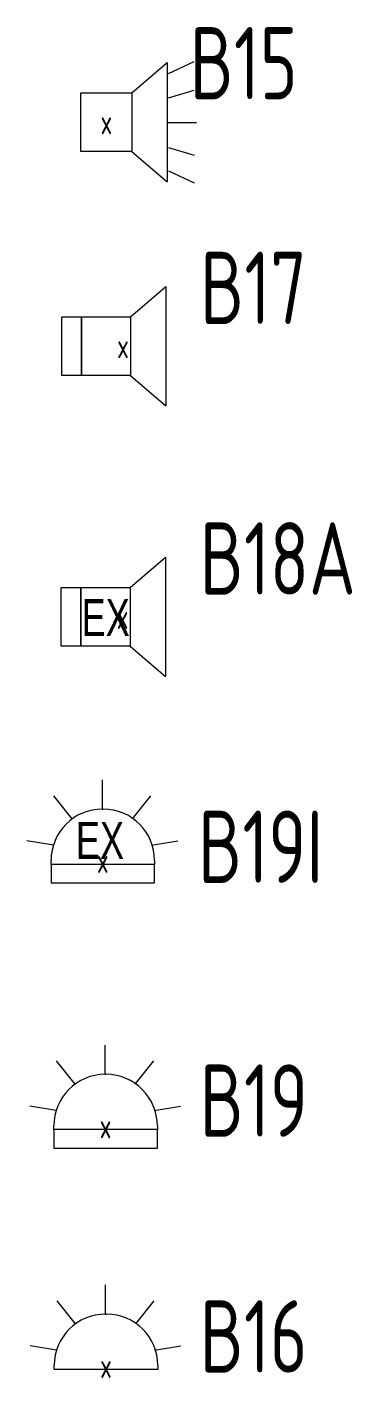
# Model space of a CAD drawing. Header units: metres. Extents: x -162 to 83385, y -62392 to -1971.
# Drawn here: x 18 to 694, y -34886 to -32083 of the extents above; entities that cross this region are included whole.
import ezdxf
from ezdxf.enums import TextEntityAlignment as Align

# ---------------------------------------------------------------- set-up
doc = ezdxf.new("R2010")
doc.units = ezdxf.units.M
doc.header["$LTSCALE"] = 0.5
for name, color, linetype, lineweight in [('ELIN_Attribut_01_Produkt_ID', 7, 'Continuous', 0), ('ELIN_Attribut_02_Stromkreis', 7, 'Continuous', 0), ('ELIN_Attribut_03_Verteilerbereich', 7, 'Continuous', 0), ('ELIN_Attribut_04_Montagehoehe', 7, 'Continuous', 0), ('ELIN_Attribut_05_Montageart', 7, 'Continuous', 0), ('ELIN_Attribut_06_Tuernummer', 7, 'Continuous', 0), ('ELIN_Attribut_07_Bemerkung', 7, 'Continuous', 0), ('ELIN_Attribut_08_Adresse', 7, 'Continuous', 0), ('ELIN_Attribut_10_AKZ1', 7, 'Continuous', 0), ('ELIN_Attribut_11_AKZ2', 7, 'Continuous', 0), ('ELIN_Attribut_12_Sonstiges1', 7, 'Continuous', 0), ('ELIN_Attribut_13_Sonstiges2', 7, 'Continuous', 0), ('ELIN_Attribut_14_Bauteil', 7, 'Continuous', 0), ('ELIN_Attribut_15_Ebene', 7, 'Continuous', 0), ('ELIN_Attribut_16_Raumnummer', 7, 'Continuous', 0), ('ELIN_Attribut_17_Raumname', 7, 'Continuous', 0), ('ELIN_Attribut_18_Montageabschnitt', 7, 'Continuous', 0), ('ELIN_Attribut_Basispunkt', 2, 'Continuous', 0), ('ELIN_Attribute_GEMOS', 11, 'Continuous', 0), ('ELIN_BMA_DE_Brandmeldeanlage', 10, 'Continuous', 0), ('ELIN_BMA_DE_Brandmeldeanlage_EX', 5, 'Continuous', 0), ('ELIN_BMA_WA_Brandmeldeanlage', 10, 'Continuous', 0)]:
    doc.layers.add(name, color=color, linetype=linetype, lineweight=lineweight)
doc.layers.get('0').off()
doc.styles.add('ARIAL', font='arial.ttf')
doc.styles.add('ELIN_Attribute', font='isocp.shx', dxfattribs={"width": 0.8})

# ---------------------------------------------------------------- blocks, each defined once
blk = doc.blocks.new('ELIN_BMA_BLITZLEUCHTE STICH')
at = {"color": 0}
for p, q in [((-0.9, 153.1), (-0.9, 213.8)), ((-63.5, 132.8), (-101.8, 180.9)), ((61.7, 132.8), (100.1, 180.9)), ((-0.9, 153.1), (0.9, 153.1)), ((-102.8, 78), (-157.6, 87.3)), ((101.1, 78), (155.8, 87.3)), ((-107.6, 38.3), (-107.6, 46.4)), ((107.6, 38.3), (-107.6, 38.3)), ((107.6, 46.4), (107.6, 38.3))]:
    blk.add_line(p, q, dxfattribs=at)
blk.add_lwpolyline([(-107.6, 38.3), (-107.6, 0), (107.6, 0), (107.6, 38.3)], close=True)
for centre, start, end in [((-0.9, 46.4), 90, 180), ((0.9, 46.4), 360, 90)]:
    blk.add_arc(centre, 106.7, start, end, dxfattribs=at)
at = {"layer": 'ELIN_Attribut_01_Produkt_ID', "style": 'ELIN_Attribute', "width": 0.8, "flags": 8}
blk.add_attdef('01_PRODUKT_ID', (195.8, 23.7, 0), '', height=150, dxfattribs=at)
at = {"layer": 'ELIN_Attribut_02_Stromkreis', "style": 'ELIN_Attribute', "width": 0.8, "flags": 8}
blk.add_attdef('02_STROMKREIS', (195.8, 223.7, 0), '', height=150, dxfattribs=at)
at = {"layer": 'ELIN_Attribut_03_Verteilerbereich', "style": 'ELIN_Attribute', "width": 0.8, "flags": 8}
blk.add_attdef('03_VERTEILERBEREICH', (195.8, -366.1, 0), '', height=125, dxfattribs=at)
at = {"layer": 'ELIN_Attribut_04_Montagehoehe', "style": 'ELIN_Attribute', "width": 0.8, "flags": 8}
blk.add_attdef('04_MONTAGEHOEHE', text='', height=125, dxfattribs=at).set_placement((-209.7, 23.7, 0), align=Align.RIGHT)
at = {"layer": 'ELIN_Attribut_05_Montageart', "style": 'ELIN_Attribute', "width": 0.8, "flags": 8}
blk.add_attdef('05_MONTAGEART', (195.8, -166.1, 0), '', height=125, dxfattribs=at)
at = {"layer": 'ELIN_Attribut_06_Tuernummer', "style": 'ELIN_Attribute', "width": 0.8, "flags": 8}
blk.add_attdef('06_TUERNUMMER', text='', height=125, dxfattribs=at).set_placement((-209.7, -176.3, 0), align=Align.RIGHT)
at = {"layer": 'ELIN_Attribut_07_Bemerkung', "style": 'ELIN_Attribute', "width": 0.8, "flags": 8}
blk.add_attdef('07_BEMERKUNG', (198.4, -806.2, 0), '', height=125, dxfattribs=at)
at = {"layer": 'ELIN_Attribut_08_Adresse', "style": 'ELIN_Attribute', "width": 0.8, "flags": 8}
blk.add_attdef('08_ADRESSE', (198.4, -1062.3, 0), '', height=125, dxfattribs=at)
at = {"layer": 'ELIN_Attribut_10_AKZ1', "style": 'ELIN_Attribute', "width": 0.8, "flags": 8}
blk.add_attdef('10_AKZ1', (195.8, -1428.3, 0), '', height=125, dxfattribs=at)
at = {"layer": 'ELIN_Attribut_11_AKZ2', "style": 'ELIN_Attribute', "width": 0.8, "flags": 8}
blk.add_attdef('11_AKZ2', (195.8, -1584.6, 0), '', height=125, dxfattribs=at)
at = {"layer": 'ELIN_Attribut_12_Sonstiges1', "style": 'ELIN_Attribute', "width": 0.8, "flags": 8}
blk.add_attdef('12_SONSTIGES1', (198.4, -1962.4, 0), '', height=125, dxfattribs=at)
at = {"layer": 'ELIN_Attribut_13_Sonstiges2', "style": 'ELIN_Attribute', "width": 0.8, "flags": 8}
blk.add_attdef('13_SONSTIGES2', (198.4, -2113.2, 0), '', height=125, dxfattribs=at)
at = {"layer": 'ELIN_Attribut_14_Bauteil', "style": 'ELIN_Attribute', "width": 0.8, "flags": 8}
blk.add_attdef('14_BAUTEIL', (198.4, -2932.8, 0), '', height=125, dxfattribs=at)
at = {"layer": 'ELIN_Attribut_15_Ebene', "style": 'ELIN_Attribute', "width": 0.8, "flags": 8}
blk.add_attdef('15_EBENE', (198.4, -3080, 0), '', height=125, dxfattribs=at)
at = {"layer": 'ELIN_Attribut_16_Raumnummer', "style": 'ELIN_Attribute', "width": 0.8, "flags": 8}
blk.add_attdef('16_RAUMNUMMER', (198.4, -3274.3, 0), '', height=125, dxfattribs=at)
at = {"layer": 'ELIN_Attribut_17_Raumname', "style": 'ELIN_Attribute', "width": 0.8, "flags": 8}
blk.add_attdef('17_RAUMNAME', (198.4, -3430.8, 0), '', height=125, dxfattribs=at)
at = {"layer": 'ELIN_Attribut_18_Montageabschnitt', "style": 'ELIN_Attribute', "width": 0.8, "flags": 8}
blk.add_attdef('18_MONTAGEABSCHNITT', (198.4, -3631.7, 0), '', height=125, dxfattribs=at)
at = {"layer": 'ELIN_Attribut_Basispunkt', "style": 'ELIN_Attribute', "width": 0.8, "flags": 8}
blk.add_attdef('Basispunkt', text='', height=50, dxfattribs=at).set_placement((0, 45.6), align=Align.MIDDLE)
at = {"layer": 'ELIN_Attribute_GEMOS', "style": 'ELIN_Attribute', "width": 0.6, "flags": 8}
for tag, p in [('G01_PRO02ID', (1620.5, 222)), ('G02_BEZEICHNUNG', (1620.5, 23.7, 0)), ('G03_DESCRIPTION', (1620.5, -166.1, 0)), ('G04_GEMOS-SYMBOL', (1623.8, -366.1, 0)), ('G05_GEMOS-TYP', (1623.8, -566.1, 0)), ('G06_ORTSKENNUNG', (1620.5, -766.1, 0)), ('G07_FREI1', (1620.5, -966.1, 0)), ('G08_FREI2', (1620.5, -1166.1, 0))]:
    blk.add_attdef(tag, p, '', height=125, dxfattribs=at)
at = {"layer": 'ELIN_Attribute_GEMOS', "style": 'ELIN_Attribute', "width": 0.6}
blk.add_attdef('G08_FREI1', (1620.5, -1004.4, 0), '', height=125, dxfattribs=at)
blk = doc.blocks.new('ELIN_BMA_Stichsirene_EX')
for p, q in [((15.8, 60.8), (89.1, 123.9)), ((89.1, 123.9), (89.1, -123.9)), ((-127.3, -60.8), (-127.3, 60.8)), ((-127.3, 60.8), (-86.6, 60.8)), ((-86.6, 60.8), (-86.6, -60.8)), ((-86.6, -60.8), (-86.6, 60.8)), ((-86.6, 60.8), (15.8, 60.8)), ((15.8, 60.8), (15.8, -60.8)), ((-86.6, -60.8), (-127.3, -60.8)), ((15.8, -60.8), (-86.6, -60.8)), ((15.8, -60.8), (89.1, -123.9))]:
    blk.add_line(p, q)
at = {"color": 7, "style": 'ARIAL', "width": 0.7}
blk.add_text('EX', height=76.8, dxfattribs=at).set_placement((-85.2, -39.9, 0))
at = {"layer": 'ELIN_Attribut_01_Produkt_ID', "style": 'ELIN_Attribute', "width": 0.8, "flags": 8}
blk.add_attdef('01_PRODUKT_ID', (160.4, 46.1, 0), '', height=150, dxfattribs=at)
at = {"layer": 'ELIN_Attribut_02_Stromkreis', "style": 'ELIN_Attribute', "width": 0.8, "flags": 8}
blk.add_attdef('02_STROMKREIS', (160.4, 246.1, 0), '', height=150, dxfattribs=at)
at = {"layer": 'ELIN_Attribut_03_Verteilerbereich', "style": 'ELIN_Attribute', "width": 0.8, "flags": 8}
blk.add_attdef('03_VERTEILERBEREICH', (160.4, -343.6, 0), '', height=125, dxfattribs=at)
at = {"layer": 'ELIN_Attribut_04_Montagehoehe', "style": 'ELIN_Attribute', "width": 0.8, "flags": 8}
blk.add_attdef('04_MONTAGEHOEHE', text='', height=125, dxfattribs=at).set_placement((-245.1, 46.1, 0), align=Align.RIGHT)
at = {"layer": 'ELIN_Attribut_05_Montageart', "style": 'ELIN_Attribute', "width": 0.8, "flags": 8}
blk.add_attdef('05_MONTAGEART', (160.4, -143.6, 0), '', height=125, dxfattribs=at)
at = {"layer": 'ELIN_Attribut_06_Tuernummer', "style": 'ELIN_Attribute', "width": 0.8, "flags": 8}
blk.add_attdef('06_TUERNUMMER', text='', height=125, dxfattribs=at).set_placement((-245.1, -153.9, 0), align=Align.RIGHT)
at = {"layer": 'ELIN_Attribut_07_Bemerkung', "style": 'ELIN_Attribute', "width": 0.8, "flags": 8}
blk.add_attdef('07_BEMERKUNG', (163.1, -783.8, 0), '', height=125, dxfattribs=at)
at = {"layer": 'ELIN_Attribut_08_Adresse', "style": 'ELIN_Attribute', "width": 0.8, "flags": 8}
blk.add_attdef('08_ADRESSE', (163.1, -1039.9, 0), '', height=125, dxfattribs=at)
at = {"layer": 'ELIN_Attribut_10_AKZ1', "style": 'ELIN_Attribute', "width": 0.8, "flags": 8}
blk.add_attdef('10_AKZ1', (160.4, -1405.9, 0), '', height=125, dxfattribs=at)
at = {"layer": 'ELIN_Attribut_11_AKZ2', "style": 'ELIN_Attribute', "width": 0.8, "flags": 8}
blk.add_attdef('11_AKZ2', (160.4, -1562.2, 0), '', height=125, dxfattribs=at)
at = {"layer": 'ELIN_Attribut_12_Sonstiges1', "style": 'ELIN_Attribute', "width": 0.8, "flags": 8}
blk.add_attdef('12_SONSTIGES1', (163.1, -1940, 0), '', height=125, dxfattribs=at)
at = {"layer": 'ELIN_Attribut_13_Sonstiges2', "style": 'ELIN_Attribute', "width": 0.8, "flags": 8}
blk.add_attdef('13_SONSTIGES2', (163.1, -2090.8, 0), '', height=125, dxfattribs=at)
at = {"layer": 'ELIN_Attribut_14_Bauteil', "style": 'ELIN_Attribute', "width": 0.8, "flags": 8}
blk.add_attdef('14_BAUTEIL', (163.1, -2910.3, 0), '', height=125, dxfattribs=at)
at = {"layer": 'ELIN_Attribut_15_Ebene', "style": 'ELIN_Attribute', "width": 0.8, "flags": 8}
blk.add_attdef('15_EBENE', (163.1, -3057.5, 0), '', height=125, dxfattribs=at)
at = {"layer": 'ELIN_Attribut_16_Raumnummer', "style": 'ELIN_Attribute', "width": 0.8, "flags": 8}
blk.add_attdef('16_RAUMNUMMER', (163.1, -3251.9, 0), '', height=125, dxfattribs=at)
at = {"layer": 'ELIN_Attribut_17_Raumname', "style": 'ELIN_Attribute', "width": 0.8, "flags": 8}
blk.add_attdef('17_RAUMNAME', (163.1, -3408.4, 0), '', height=125, dxfattribs=at)
at = {"layer": 'ELIN_Attribut_18_Montageabschnitt', "style": 'ELIN_Attribute', "width": 0.8, "flags": 8}
blk.add_attdef('18_MONTAGEABSCHNITT', (163.1, -3609.3, 0), '', height=125, dxfattribs=at)
at = {"layer": 'ELIN_Attribut_Basispunkt', "style": 'ELIN_Attribute', "width": 0.8, "flags": 8}
blk.add_attdef('Basispunkt', text='', height=50, dxfattribs=at).set_placement((0, 0), align=Align.MIDDLE)
at = {"layer": 'ELIN_Attribute_GEMOS', "style": 'ELIN_Attribute', "width": 0.6, "flags": 8}
for tag, p in [('G01_PRO02ID', (1585.1, 244.4)), ('G02_BEZEICHNUNG', (1585.1, 46.1, 0)), ('G03_DESCRIPTION', (1585.1, -143.6, 0)), ('G04_GEMOS-SYMBOL', (1588.4, -343.6, 0)), ('G05_GEMOS-TYP', (1588.4, -543.6, 0)), ('G06_ORTSKENNUNG', (1585.1, -743.6, 0)), ('G07_FREI1', (1585.1, -943.6, 0)), ('G08_FREI2', (1585.1, -1143.6, 0))]:
    blk.add_attdef(tag, p, '', height=125, dxfattribs=at)
at = {"layer": 'ELIN_Attribute_GEMOS', "style": 'ELIN_Attribute', "width": 0.6}
blk.add_attdef('G08_FREI1', (1620.5, -1004.4, 0), '', height=125, dxfattribs=at)
blk = doc.blocks.new('ELIN_BMA_BLITZLEUCHTE LOOP')
at = {"color": 0}
for p, q in [((-0.9, 114.8), (-0.9, 175.5)), ((-63.5, 94.5), (-101.8, 142.5)), ((61.7, 94.5), (100.1, 142.5)), ((-0.9, 114.8), (0.9, 114.8)), ((-102.8, 39.6), (-157.6, 49)), ((101.1, 39.6), (155.8, 49)), ((-107.6, 0), (-107.6, 8.1)), ((107.6, 8.1), (107.6, 0)), ((107.6, 0), (-107.6, 0))]:
    blk.add_line(p, q, dxfattribs=at)
for centre, start, end in [((-0.9, 8.1), 90, 180), ((0.9, 8.1), 360, 90)]:
    blk.add_arc(centre, 106.7, start, end, dxfattribs=at)
at = {"layer": 'ELIN_Attribut_01_Produkt_ID', "style": 'ELIN_Attribute', "width": 0.8, "flags": 8}
blk.add_attdef('01_PRODUKT_ID', (194.9, -6.5, 0), '', height=150, dxfattribs=at)
at = {"layer": 'ELIN_Attribut_02_Stromkreis', "style": 'ELIN_Attribute', "width": 0.8, "flags": 8}
blk.add_attdef('02_STROMKREIS', (194.9, 193.5, 0), '', height=150, dxfattribs=at)
at = {"layer": 'ELIN_Attribut_03_Verteilerbereich', "style": 'ELIN_Attribute', "width": 0.8, "flags": 8}
blk.add_attdef('03_VERTEILERBEREICH', (194.9, -396.3, 0), '', height=125, dxfattribs=at)
at = {"layer": 'ELIN_Attribut_04_Montagehoehe', "style": 'ELIN_Attribute', "width": 0.8, "flags": 8}
blk.add_attdef('04_MONTAGEHOEHE', text='', height=125, dxfattribs=at).set_placement((-210.6, -6.5, 0), align=Align.RIGHT)
at = {"layer": 'ELIN_Attribut_05_Montageart', "style": 'ELIN_Attribute', "width": 0.8, "flags": 8}
blk.add_attdef('05_MONTAGEART', (194.9, -196.3, 0), '', height=125, dxfattribs=at)
at = {"layer": 'ELIN_Attribut_06_Tuernummer', "style": 'ELIN_Attribute', "width": 0.8, "flags": 8}
blk.add_attdef('06_TUERNUMMER', text='', height=125, dxfattribs=at).set_placement((-210.6, -206.5, 0), align=Align.RIGHT)
at = {"layer": 'ELIN_Attribut_07_Bemerkung', "style": 'ELIN_Attribute', "width": 0.8, "flags": 8}
blk.add_attdef('07_BEMERKUNG', (197.5, -836.5, 0), '', height=125, dxfattribs=at)
at = {"layer": 'ELIN_Attribut_08_Adresse', "style": 'ELIN_Attribute', "width": 0.8, "flags": 8}
blk.add_attdef('08_ADRESSE', (197.5, -1092.5, 0), '', height=125, dxfattribs=at)
at = {"layer": 'ELIN_Attribut_10_AKZ1', "style": 'ELIN_Attribute', "width": 0.8, "flags": 8}
blk.add_attdef('10_AKZ1', (194.9, -1458.6, 0), '', height=125, dxfattribs=at)
at = {"layer": 'ELIN_Attribut_11_AKZ2', "style": 'ELIN_Attribute', "width": 0.8, "flags": 8}
blk.add_attdef('11_AKZ2', (194.9, -1614.9, 0), '', height=125, dxfattribs=at)
at = {"layer": 'ELIN_Attribut_12_Sonstiges1', "style": 'ELIN_Attribute', "width": 0.8, "flags": 8}
blk.add_attdef('12_SONSTIGES1', (197.5, -1992.6, 0), '', height=125, dxfattribs=at)
at = {"layer": 'ELIN_Attribut_13_Sonstiges2', "style": 'ELIN_Attribute', "width": 0.8, "flags": 8}
blk.add_attdef('13_SONSTIGES2', (197.5, -2143.5, 0), '', height=125, dxfattribs=at)
at = {"layer": 'ELIN_Attribut_14_Bauteil', "style": 'ELIN_Attribute', "width": 0.8, "flags": 8}
blk.add_attdef('14_BAUTEIL', (197.5, -2963, 0), '', height=125, dxfattribs=at)
at = {"layer": 'ELIN_Attribut_15_Ebene', "style": 'ELIN_Attribute', "width": 0.8, "flags": 8}
blk.add_attdef('15_EBENE', (197.5, -3110.2, 0), '', height=125, dxfattribs=at)
at = {"layer": 'ELIN_Attribut_16_Raumnummer', "style": 'ELIN_Attribute', "width": 0.8, "flags": 8}
blk.add_attdef('16_RAUMNUMMER', (197.5, -3304.5, 0), '', height=125, dxfattribs=at)
at = {"layer": 'ELIN_Attribut_17_Raumname', "style": 'ELIN_Attribute', "width": 0.8, "flags": 8}
blk.add_attdef('17_RAUMNAME', (197.5, -3461, 0), '', height=125, dxfattribs=at)
at = {"layer": 'ELIN_Attribut_18_Montageabschnitt', "style": 'ELIN_Attribute', "width": 0.8, "flags": 8}
blk.add_attdef('18_MONTAGEABSCHNITT', (197.5, -3662, 0), '', height=125, dxfattribs=at)
at = {"layer": 'ELIN_Attribut_Basispunkt', "style": 'ELIN_Attribute', "width": 0.8, "flags": 8}
blk.add_attdef('Basispunkt', text='', height=50, dxfattribs=at).set_placement((0, 7.2), align=Align.MIDDLE)
at = {"layer": 'ELIN_Attribute_GEMOS', "style": 'ELIN_Attribute', "width": 0.6, "flags": 8}
for tag, p in [('G01_PRO02ID', (1619.6, 191.7)), ('G02_BEZEICHNUNG', (1619.6, -6.5, 0)), ('G03_DESCRIPTION', (1619.6, -196.3, 0)), ('G04_GEMOS-SYMBOL', (1622.9, -396.3, 0)), ('G05_GEMOS-TYP', (1622.9, -596.3, 0)), ('G06_ORTSKENNUNG', (1619.6, -796.3, 0)), ('G08_FREI1', (1619.6, -996.3, 0)), ('G08_FREI2', (1619.6, -1196.3, 0))]:
    blk.add_attdef(tag, p, '', height=125, dxfattribs=at)
blk = doc.blocks.new('ELIN_BMA_Loopsirene mit Blitzleuchte')
at = {"color": 0}
for p, q in [((53.1, 60.8), (126.4, 123.9)), ((126.4, 123.9), (126.4, -123.9)), ((129.1, 101.1), (182.1, 125.8)), ((-53.1, -60.8), (-53.1, 60.8)), ((-53.1, 60.8), (53.1, 60.8)), ((53.1, 60.8), (53.1, -60.8)), ((129.1, 50.4), (182.1, 66.7)), ((126.4, -0.9), (187, -0.9)), ((129.1, -52.2), (182.1, -68.5)), ((53.1, -60.8), (-53.1, -60.8)), ((53.1, -60.8), (126.4, -123.9)), ((129.1, -101.1), (182.1, -125.6))]:
    blk.add_line(p, q, dxfattribs=at)
at = {"layer": 'ELIN_Attribut_01_Produkt_ID', "style": 'ELIN_Attribute', "width": 0.8, "flags": 8}
blk.add_attdef('01_PRODUKT_ID', (173.2, 47.4, 0), '', height=150, dxfattribs=at)
at = {"layer": 'ELIN_Attribut_02_Stromkreis', "style": 'ELIN_Attribute', "width": 0.8, "flags": 8}
blk.add_attdef('02_STROMKREIS', (195.8, 246.1, 0), '', height=150, dxfattribs=at)
at = {"layer": 'ELIN_Attribut_03_Verteilerbereich', "style": 'ELIN_Attribute', "width": 0.8, "flags": 8}
blk.add_attdef('03_VERTEILERBEREICH', (195.8, -343.6, 0), '', height=125, dxfattribs=at)
at = {"layer": 'ELIN_Attribut_04_Montagehoehe', "style": 'ELIN_Attribute', "width": 0.8, "flags": 8}
blk.add_attdef('04_MONTAGEHOEHE', text='', height=125, dxfattribs=at).set_placement((-209.7, 46.1, 0), align=Align.RIGHT)
at = {"layer": 'ELIN_Attribut_05_Montageart', "style": 'ELIN_Attribute', "width": 0.8, "flags": 8}
blk.add_attdef('05_MONTAGEART', (195.8, -143.6, 0), '', height=125, dxfattribs=at)
at = {"layer": 'ELIN_Attribut_06_Tuernummer', "style": 'ELIN_Attribute', "width": 0.8, "flags": 8}
blk.add_attdef('06_TUERNUMMER', text='', height=125, dxfattribs=at).set_placement((-209.7, -153.9, 0), align=Align.RIGHT)
at = {"layer": 'ELIN_Attribut_07_Bemerkung', "style": 'ELIN_Attribute', "width": 0.8, "flags": 8}
blk.add_attdef('07_BEMERKUNG', (198.4, -783.8, 0), '', height=125, dxfattribs=at)
at = {"layer": 'ELIN_Attribut_08_Adresse', "style": 'ELIN_Attribute', "width": 0.8, "flags": 8}
blk.add_attdef('08_ADRESSE', (198.4, -1039.9, 0), '', height=125, dxfattribs=at)
at = {"layer": 'ELIN_Attribut_10_AKZ1', "style": 'ELIN_Attribute', "width": 0.8, "flags": 8}
blk.add_attdef('10_AKZ1', (195.8, -1405.9, 0), '', height=125, dxfattribs=at)
at = {"layer": 'ELIN_Attribut_11_AKZ2', "style": 'ELIN_Attribute', "width": 0.8, "flags": 8}
blk.add_attdef('11_AKZ2', (195.8, -1562.2, 0), '', height=125, dxfattribs=at)
at = {"layer": 'ELIN_Attribut_12_Sonstiges1', "style": 'ELIN_Attribute', "width": 0.8, "flags": 8}
blk.add_attdef('12_SONSTIGES1', (198.4, -1940, 0), '', height=125, dxfattribs=at)
at = {"layer": 'ELIN_Attribut_13_Sonstiges2', "style": 'ELIN_Attribute', "width": 0.8, "flags": 8}
blk.add_attdef('13_SONSTIGES2', (198.4, -2090.8, 0), '', height=125, dxfattribs=at)
at = {"layer": 'ELIN_Attribut_14_Bauteil', "style": 'ELIN_Attribute', "width": 0.8, "flags": 8}
blk.add_attdef('14_BAUTEIL', (198.4, -2910.3, 0), '', height=125, dxfattribs=at)
at = {"layer": 'ELIN_Attribut_15_Ebene', "style": 'ELIN_Attribute', "width": 0.8, "flags": 8}
blk.add_attdef('15_EBENE', (198.4, -3057.5, 0), '', height=125, dxfattribs=at)
at = {"layer": 'ELIN_Attribut_16_Raumnummer', "style": 'ELIN_Attribute', "width": 0.8, "flags": 8}
blk.add_attdef('16_RAUMNUMMER', (198.4, -3251.9, 0), '', height=125, dxfattribs=at)
at = {"layer": 'ELIN_Attribut_17_Raumname', "style": 'ELIN_Attribute', "width": 0.8, "flags": 8}
blk.add_attdef('17_RAUMNAME', (198.4, -3408.4, 0), '', height=125, dxfattribs=at)
at = {"layer": 'ELIN_Attribut_18_Montageabschnitt', "style": 'ELIN_Attribute', "width": 0.8, "flags": 8}
blk.add_attdef('18_MONTAGEABSCHNITT', (198.4, -3609.3, 0), '', height=125, dxfattribs=at)
at = {"layer": 'ELIN_Attribut_Basispunkt', "style": 'ELIN_Attribute', "width": 0.8, "flags": 8}
blk.add_attdef('Basispunkt', text='', height=50, dxfattribs=at).set_placement((0, 0), align=Align.MIDDLE)
at = {"layer": 'ELIN_Attribute_GEMOS', "style": 'ELIN_Attribute', "width": 0.6, "flags": 8}
for tag, p in [('G01_PRO02ID', (1620.5, 244.4)), ('G02_BEZEICHNUNG', (1620.5, 46.1, 0)), ('G03_DESCRIPTION', (1620.5, -143.6, 0)), ('G04_GEMOS-SYMBOL', (1623.8, -343.6, 0)), ('G05_GEMOS-TYP', (1623.8, -543.6, 0)), ('G06_ORTSKENNUNG', (1620.5, -743.6, 0)), ('G08_FREI1', (1620.5, -943.6, 0)), ('G08_FREI2', (1620.5, -1143.6, 0))]:
    blk.add_attdef(tag, p, '', height=125, dxfattribs=at)
blk = doc.blocks.new('ELIN_BMA_Stichsirene')
at = {"color": 0}
for p, q in [((15.8, 60.8), (89.1, 123.9)), ((89.1, 123.9), (89.1, -123.9)), ((-127.3, -60.8), (-127.3, 60.8)), ((-127.3, 60.8), (-86.6, 60.8)), ((-86.6, 60.8), (-86.6, -60.8)), ((-86.6, -60.8), (-86.6, 60.8)), ((-86.6, 60.8), (15.8, 60.8)), ((15.8, 60.8), (15.8, -60.8)), ((-86.6, -60.8), (-127.3, -60.8)), ((15.8, -60.8), (-86.6, -60.8)), ((15.8, -60.8), (89.1, -123.9))]:
    blk.add_line(p, q, dxfattribs=at)
at = {"layer": 'ELIN_Attribut_01_Produkt_ID', "style": 'ELIN_Attribute', "width": 0.8, "flags": 8}
blk.add_attdef('01_PRODUKT_ID', (160.4, 46.1, 0), '', height=150, dxfattribs=at)
at = {"layer": 'ELIN_Attribut_02_Stromkreis', "style": 'ELIN_Attribute', "width": 0.8, "flags": 8}
blk.add_attdef('02_STROMKREIS', (160.4, 246.1, 0), '', height=150, dxfattribs=at)
at = {"layer": 'ELIN_Attribut_03_Verteilerbereich', "style": 'ELIN_Attribute', "width": 0.8, "flags": 8}
blk.add_attdef('03_VERTEILERBEREICH', (160.4, -343.6, 0), '', height=125, dxfattribs=at)
at = {"layer": 'ELIN_Attribut_04_Montagehoehe', "style": 'ELIN_Attribute', "width": 0.8, "flags": 8}
blk.add_attdef('04_MONTAGEHOEHE', text='', height=125, dxfattribs=at).set_placement((-245.1, 46.1, 0), align=Align.RIGHT)
at = {"layer": 'ELIN_Attribut_05_Montageart', "style": 'ELIN_Attribute', "width": 0.8, "flags": 8}
blk.add_attdef('05_MONTAGEART', (160.4, -143.6, 0), '', height=125, dxfattribs=at)
at = {"layer": 'ELIN_Attribut_06_Tuernummer', "style": 'ELIN_Attribute', "width": 0.8, "flags": 8}
blk.add_attdef('06_TUERNUMMER', text='', height=125, dxfattribs=at).set_placement((-245.1, -153.9, 0), align=Align.RIGHT)
at = {"layer": 'ELIN_Attribut_07_Bemerkung', "style": 'ELIN_Attribute', "width": 0.8, "flags": 8}
blk.add_attdef('07_BEMERKUNG', (163.1, -783.8, 0), '', height=125, dxfattribs=at)
at = {"layer": 'ELIN_Attribut_08_Adresse', "style": 'ELIN_Attribute', "width": 0.8, "flags": 8}
blk.add_attdef('08_ADRESSE', (163.1, -1039.9, 0), '', height=125, dxfattribs=at)
at = {"layer": 'ELIN_Attribut_10_AKZ1', "style": 'ELIN_Attribute', "width": 0.8, "flags": 8}
blk.add_attdef('10_AKZ1', (160.4, -1405.9, 0), '', height=125, dxfattribs=at)
at = {"layer": 'ELIN_Attribut_11_AKZ2', "style": 'ELIN_Attribute', "width": 0.8, "flags": 8}
blk.add_attdef('11_AKZ2', (160.4, -1562.2, 0), '', height=125, dxfattribs=at)
at = {"layer": 'ELIN_Attribut_12_Sonstiges1', "style": 'ELIN_Attribute', "width": 0.8, "flags": 8}
blk.add_attdef('12_SONSTIGES1', (163.1, -1940, 0), '', height=125, dxfattribs=at)
at = {"layer": 'ELIN_Attribut_13_Sonstiges2', "style": 'ELIN_Attribute', "width": 0.8, "flags": 8}
blk.add_attdef('13_SONSTIGES2', (163.1, -2090.8, 0), '', height=125, dxfattribs=at)
at = {"layer": 'ELIN_Attribut_14_Bauteil', "style": 'ELIN_Attribute', "width": 0.8, "flags": 8}
blk.add_attdef('14_BAUTEIL', (163.1, -2910.3, 0), '', height=125, dxfattribs=at)
at = {"layer": 'ELIN_Attribut_15_Ebene', "style": 'ELIN_Attribute', "width": 0.8, "flags": 8}
blk.add_attdef('15_EBENE', (163.1, -3057.5, 0), '', height=125, dxfattribs=at)
at = {"layer": 'ELIN_Attribut_16_Raumnummer', "style": 'ELIN_Attribute', "width": 0.8, "flags": 8}
blk.add_attdef('16_RAUMNUMMER', (163.1, -3251.9, 0), '', height=125, dxfattribs=at)
at = {"layer": 'ELIN_Attribut_17_Raumname', "style": 'ELIN_Attribute', "width": 0.8, "flags": 8}
blk.add_attdef('17_RAUMNAME', (163.1, -3408.4, 0), '', height=125, dxfattribs=at)
at = {"layer": 'ELIN_Attribut_18_Montageabschnitt', "style": 'ELIN_Attribute', "width": 0.8, "flags": 8}
blk.add_attdef('18_MONTAGEABSCHNITT', (163.1, -3609.3, 0), '', height=125, dxfattribs=at)
at = {"layer": 'ELIN_Attribut_Basispunkt', "style": 'ELIN_Attribute', "width": 0.8, "flags": 8}
blk.add_attdef('Basispunkt', text='', height=50, dxfattribs=at).set_placement((0, 0), align=Align.MIDDLE)
at = {"layer": 'ELIN_Attribute_GEMOS', "style": 'ELIN_Attribute', "width": 0.6, "flags": 8}
for tag, p in [('G01_PRO02ID', (1585.1, 244.4)), ('G02_BEZEICHNUNG', (1585.1, 46.1, 0)), ('G03_DESCRIPTION', (1585.1, -143.6, 0)), ('G04_GEMOS-SYMBOL', (1588.4, -343.6, 0)), ('G05_GEMOS-TYP', (1588.4, -543.6, 0)), ('G06_ORTSKENNUNG', (1585.1, -743.6, 0)), ('G08_FREI1', (1585.1, -943.6, 0)), ('G08_FREI2', (1585.1, -1143.6, 0))]:
    blk.add_attdef(tag, p, '', height=125, dxfattribs=at)
blk = doc.blocks.new('ELIN_BMA_StichBlitzleuchte_EX')
at = {"color": 0}
for p, q in [((-0.9, 153.1), (-0.9, 213.8)), ((-63.5, 132.8), (-101.8, 180.9)), ((61.7, 132.8), (100.1, 180.9)), ((-0.9, 153.1), (0.9, 153.1)), ((-102.8, 78), (-157.6, 87.3)), ((101.1, 78), (155.8, 87.3)), ((-107.6, 38.3), (-107.6, 46.4)), ((107.6, 38.3), (-107.6, 38.3)), ((107.6, 46.4), (107.6, 38.3))]:
    blk.add_line(p, q, dxfattribs=at)
blk.add_lwpolyline([(-107.6, 38.3), (-107.6, 0), (107.6, 0), (107.6, 38.3)], close=True)
for centre, start, end in [((-0.9, 46.4), 90, 180), ((0.9, 46.4), 360, 90)]:
    blk.add_arc(centre, 106.7, start, end, dxfattribs=at)
at = {"color": 7, "style": 'ARIAL', "width": 0.7}
blk.add_text('EX', height=76.8, dxfattribs=at).set_placement((-56, 49.7, 0))
at = {"layer": 'ELIN_Attribut_01_Produkt_ID', "style": 'ELIN_Attribute', "width": 0.8, "flags": 8}
blk.add_attdef('01_PRODUKT_ID', (195.8, 23.7, 0), '', height=150, dxfattribs=at)
at = {"layer": 'ELIN_Attribut_02_Stromkreis', "style": 'ELIN_Attribute', "width": 0.8, "flags": 8}
blk.add_attdef('02_STROMKREIS', (195.8, 223.7, 0), '', height=150, dxfattribs=at)
at = {"layer": 'ELIN_Attribut_03_Verteilerbereich', "style": 'ELIN_Attribute', "width": 0.8, "flags": 8}
blk.add_attdef('03_VERTEILERBEREICH', (195.8, -366.1, 0), '', height=125, dxfattribs=at)
at = {"layer": 'ELIN_Attribut_04_Montagehoehe', "style": 'ELIN_Attribute', "width": 0.8, "flags": 8}
blk.add_attdef('04_MONTAGEHOEHE', text='', height=125, dxfattribs=at).set_placement((-209.7, 23.7, 0), align=Align.RIGHT)
at = {"layer": 'ELIN_Attribut_05_Montageart', "style": 'ELIN_Attribute', "width": 0.8, "flags": 8}
blk.add_attdef('05_MONTAGEART', (195.8, -166.1, 0), '', height=125, dxfattribs=at)
at = {"layer": 'ELIN_Attribut_06_Tuernummer', "style": 'ELIN_Attribute', "width": 0.8, "flags": 8}
blk.add_attdef('06_TUERNUMMER', text='', height=125, dxfattribs=at).set_placement((-209.7, -176.3, 0), align=Align.RIGHT)
at = {"layer": 'ELIN_Attribut_07_Bemerkung', "style": 'ELIN_Attribute', "width": 0.8, "flags": 8}
blk.add_attdef('07_BEMERKUNG', (198.4, -806.2, 0), '', height=125, dxfattribs=at)
at = {"layer": 'ELIN_Attribut_08_Adresse', "style": 'ELIN_Attribute', "width": 0.8, "flags": 8}
blk.add_attdef('08_ADRESSE', (198.4, -1062.3, 0), '', height=125, dxfattribs=at)
at = {"layer": 'ELIN_Attribut_10_AKZ1', "style": 'ELIN_Attribute', "width": 0.8, "flags": 8}
blk.add_attdef('10_AKZ1', (195.8, -1428.3, 0), '', height=125, dxfattribs=at)
at = {"layer": 'ELIN_Attribut_11_AKZ2', "style": 'ELIN_Attribute', "width": 0.8, "flags": 8}
blk.add_attdef('11_AKZ2', (195.8, -1584.6, 0), '', height=125, dxfattribs=at)
at = {"layer": 'ELIN_Attribut_12_Sonstiges1', "style": 'ELIN_Attribute', "width": 0.8, "flags": 8}
blk.add_attdef('12_SONSTIGES1', (198.4, -1962.4, 0), '', height=125, dxfattribs=at)
at = {"layer": 'ELIN_Attribut_13_Sonstiges2', "style": 'ELIN_Attribute', "width": 0.8, "flags": 8}
blk.add_attdef('13_SONSTIGES2', (198.4, -2113.2, 0), '', height=125, dxfattribs=at)
at = {"layer": 'ELIN_Attribut_14_Bauteil', "style": 'ELIN_Attribute', "width": 0.8, "flags": 8}
blk.add_attdef('14_BAUTEIL', (198.4, -2932.8, 0), '', height=125, dxfattribs=at)
at = {"layer": 'ELIN_Attribut_15_Ebene', "style": 'ELIN_Attribute', "width": 0.8, "flags": 8}
blk.add_attdef('15_EBENE', (198.4, -3080, 0), '', height=125, dxfattribs=at)
at = {"layer": 'ELIN_Attribut_16_Raumnummer', "style": 'ELIN_Attribute', "width": 0.8, "flags": 8}
blk.add_attdef('16_RAUMNUMMER', (198.4, -3274.3, 0), '', height=125, dxfattribs=at)
at = {"layer": 'ELIN_Attribut_17_Raumname', "style": 'ELIN_Attribute', "width": 0.8, "flags": 8}
blk.add_attdef('17_RAUMNAME', (198.4, -3430.8, 0), '', height=125, dxfattribs=at)
at = {"layer": 'ELIN_Attribut_18_Montageabschnitt', "style": 'ELIN_Attribute', "width": 0.8, "flags": 8}
blk.add_attdef('18_MONTAGEABSCHNITT', (198.4, -3631.7, 0), '', height=125, dxfattribs=at)
at = {"layer": 'ELIN_Attribut_Basispunkt', "style": 'ELIN_Attribute', "width": 0.8, "flags": 8}
blk.add_attdef('Basispunkt', text='', height=50, dxfattribs=at).set_placement((0, 45.6), align=Align.MIDDLE)
at = {"layer": 'ELIN_Attribute_GEMOS', "style": 'ELIN_Attribute', "width": 0.6, "flags": 8}
for tag, p in [('G01_PRO02ID', (1620.5, 222)), ('G02_BEZEICHNUNG', (1620.5, 23.7, 0)), ('G03_DESCRIPTION', (1620.5, -166.1, 0)), ('G04_GEMOS-SYMBOL', (1623.8, -366.1, 0)), ('G05_GEMOS-TYP', (1623.8, -566.1, 0)), ('G06_ORTSKENNUNG', (1620.5, -766.1, 0)), ('G07_FREI1', (1620.5, -966.1, 0)), ('G08_FREI2', (1620.5, -1166.1, 0))]:
    blk.add_attdef(tag, p, '', height=125, dxfattribs=at)
at = {"layer": 'ELIN_Attribute_GEMOS', "style": 'ELIN_Attribute', "width": 0.6}
blk.add_attdef('G08_FREI1', (1620.5, -1004.4, 0), '', height=125, dxfattribs=at)

msp = doc.modelspace()

# ---------------------------------------------------------------- block references
at = {"layer": 'ELIN_BMA_DE_Brandmeldeanlage', "lineweight": 0}
ref = msp.add_blockref('ELIN_BMA_BLITZLEUCHTE STICH', (181.7, -34409.4), dxfattribs=at)
ref.add_attrib('01_PRODUKT_ID', 'B19', (377.4, -34385.7, 0), dxfattribs={"layer": 'ELIN_Attribut_01_Produkt_ID', "height": 150, "style": 'ELIN_Attribute', "width": 0.8})
ref.add_attrib('Basispunkt', 'x', dxfattribs={"layer": 'ELIN_Attribut_Basispunkt', "height": 50, "style": 'ELIN_Attribute', "width": 0.8}).set_placement((181.7, -34363.9), align=Align.MIDDLE)
at = {"layer": 'ELIN_BMA_DE_Brandmeldeanlage_EX', "lineweight": 0}
ref = msp.add_blockref('ELIN_BMA_Stichsirene_EX', (217, -33307), dxfattribs=at)
ref.add_attrib('01_PRODUKT_ID', 'B18A', (377.4, -33260.8, 0), dxfattribs={"layer": 'ELIN_Attribut_01_Produkt_ID', "height": 150, "style": 'ELIN_Attribute', "width": 0.8, "flags": 8})
ref.add_attrib('Basispunkt', 'x', dxfattribs={"layer": 'ELIN_Attribut_Basispunkt', "height": 50, "style": 'ELIN_Attribute', "width": 0.8}).set_placement((217, -33307), align=Align.MIDDLE)
ref = msp.add_blockref('ELIN_BMA_StichBlitzleuchte_EX', (175.9, -33859), dxfattribs=at)
ref.add_attrib('01_PRODUKT_ID', 'B19I', (374.1, -33859, 0), dxfattribs={"layer": 'ELIN_Attribut_01_Produkt_ID', "height": 150, "style": 'ELIN_Attribute', "width": 0.8, "flags": 8})
ref.add_attrib('Basispunkt', 'x', dxfattribs={"layer": 'ELIN_Attribut_Basispunkt', "height": 50, "style": 'ELIN_Attribute', "width": 0.8, "flags": 8}).set_placement((175.9, -33813.4), align=Align.MIDDLE)
at = {"layer": 'ELIN_BMA_WA_Brandmeldeanlage', "lineweight": 0}
ref = msp.add_blockref('ELIN_BMA_Loopsirene mit Blitzleuchte', (183.4, -32280.5), dxfattribs=at)
ref.add_attrib('01_PRODUKT_ID', 'B15', (356.6, -32233, 0), dxfattribs={"layer": 'ELIN_Attribut_01_Produkt_ID', "height": 150, "style": 'ELIN_Attribute', "width": 0.8})
ref.add_attrib('Basispunkt', 'x', dxfattribs={"layer": 'ELIN_Attribut_Basispunkt', "height": 50, "style": 'ELIN_Attribute', "width": 0.8}).set_placement((183.4, -32280.5), align=Align.MIDDLE)
ref = msp.add_blockref('ELIN_BMA_Stichsirene', (217.9, -32745.3), dxfattribs=at)
ref.add_attrib('01_PRODUKT_ID', 'B17', (378.3, -32699.2, 0), dxfattribs={"layer": 'ELIN_Attribut_01_Produkt_ID', "height": 150, "style": 'ELIN_Attribute', "width": 0.8})
ref.add_attrib('Basispunkt', 'x', dxfattribs={"layer": 'ELIN_Attribut_Basispunkt', "height": 50, "style": 'ELIN_Attribute', "width": 0.8}).set_placement((217.9, -32745.3), align=Align.MIDDLE)
ref = msp.add_blockref('ELIN_BMA_BLITZLEUCHTE LOOP', (182.6, -34868.6), dxfattribs=at)
ref.add_attrib('01_PRODUKT_ID', 'B16', (377.4, -34875.2, 0), dxfattribs={"layer": 'ELIN_Attribut_01_Produkt_ID', "height": 150, "style": 'ELIN_Attribute', "width": 0.8})
ref.add_attrib('Basispunkt', 'x', dxfattribs={"layer": 'ELIN_Attribut_Basispunkt', "height": 50, "style": 'ELIN_Attribute', "width": 0.8}).set_placement((182.6, -34861.4), align=Align.MIDDLE)

doc.saveas('drawing.dxf')
